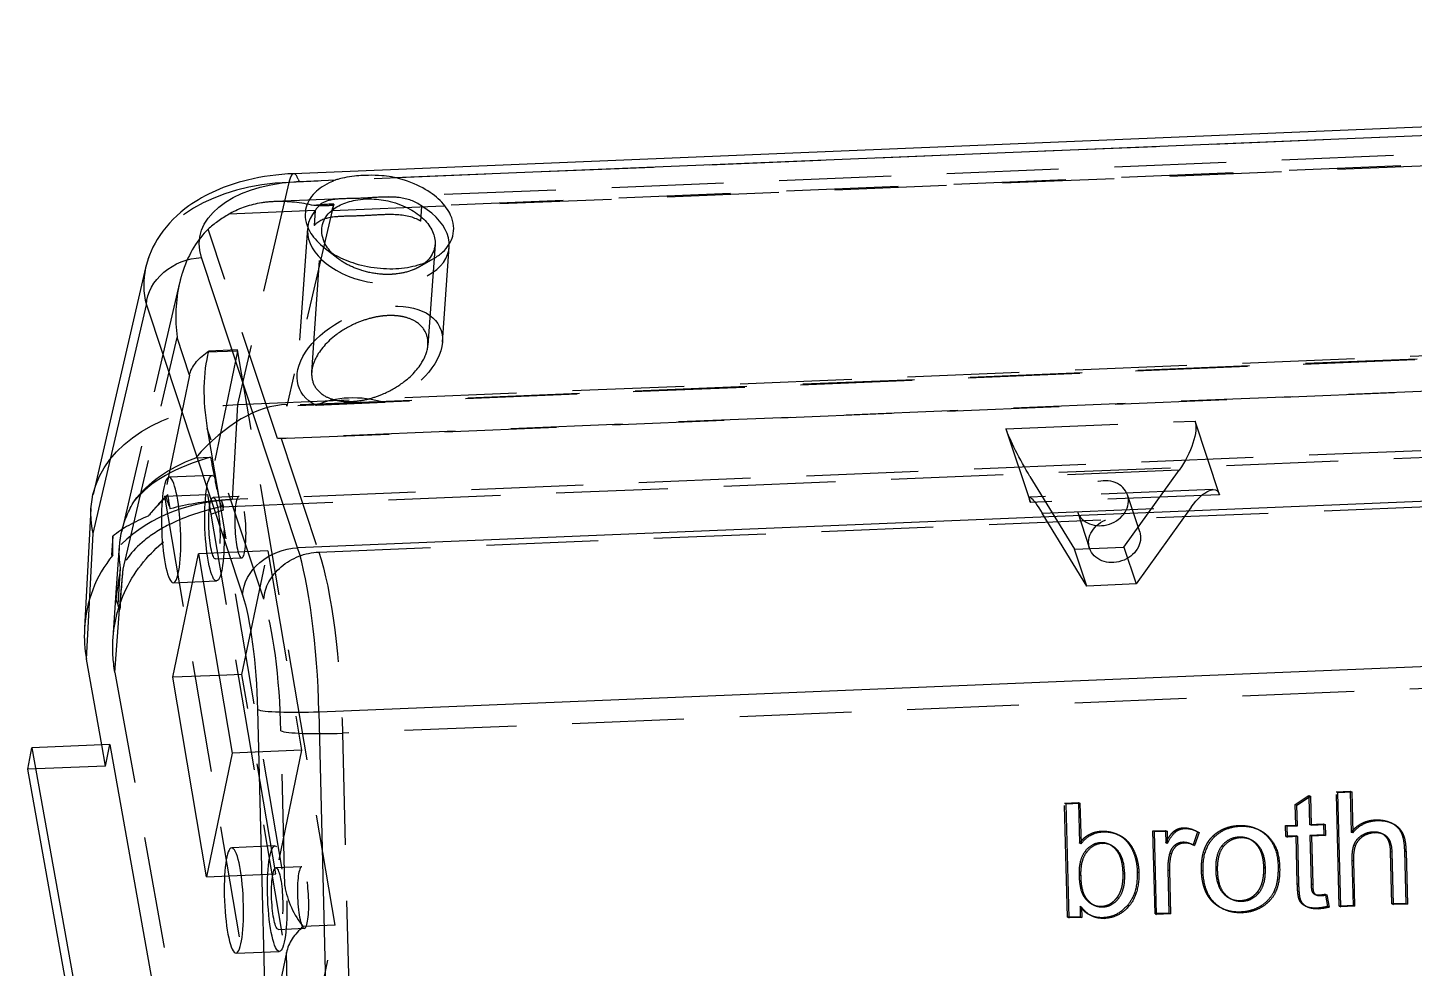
# Model space of a CAD drawing. Header units: millimetres. Extents: x -380 to 80, y -30 to 64.
# Drawn here: x -379.8 to -301.1, y 1.9 to 55.3 of the extents above; entities that cross this region are included whole.
import ezdxf

# ---------------------------------------------------------------- set-up
doc = ezdxf.new("R2010")
doc.units = ezdxf.units.MM
doc.linetypes.add('HIDDEN', pattern=[9.525, 6.35, -3.175])
doc.layers.get('0').update_dxf_attribs({"color": 253, "lineweight": 70, "true_color": 0x8faf8f})
doc.layers.add('Hidden', color=98, linetype='Continuous', lineweight=70, true_color=0x054805)

msp = doc.modelspace()

# ---------------------------------------------------------------- linework, layer by layer
at = {"color": 98, "lineweight": -3, "true_color": 0x054805}
for p, q in [((-163.216, 55.338), (-364.742, 47.041)), ((-359.017, 46.82), (-162.913, 54.894)), ((-364.439, 46.597), (-362.342, 46.683)), ((-364.522, 25.774), (-369.982, 42.269)), ((-373.153, 41.69), (-376.14, 28.812)), ((-376.125, 26.597), (-373.11, 39.595)), ((-373.11, 39.595), (-367.65, 23.1)), ((-156.114, 34.354), (-364.522, 25.774)), ((-376.255, 28.003), (-376.624, 21.199)), ((-376.513, 19.442), (-376.125, 26.597)), ((-371.611, 18.416), (-370.151, 25.44)), ((-370.151, 25.44), (-368.231, 14.103)), ((-363.304, 16.46), (-154.897, 25.04)), ((-375.641, 14.574), (-376.513, 19.442)), ((-368.98, 18.524), (-371.611, 18.416)), ((-369.691, 7.079), (-371.611, 18.416)), ((-366.798, 16.579), (-366.235, -5.598)), ((-362.761, -4.928), (-363.304, 16.46)), ((-379.849, 13.184), (-379.615, 14.411)), ((-375.191, 14.593), (-379.615, 14.411)), ((-379.615, 14.411), (-373.965, -17.147)), ((-375.191, 14.593), (-369.541, -16.964)), ((-368.231, 14.103), (-369.691, 7.079)), ((-374.199, -18.373), (-379.849, 13.184)), ((-305.43, 11.863), (-304.643, 11.895)), ((-305.265, 5.368), (-305.43, 11.863)), ((-304.733, 11.892), (-304.675, 9.605)), ((-304.643, 11.895), (-304.584, 9.565)), ((-320.866, 11.227), (-320.079, 11.26)), ((-320.701, 4.733), (-320.866, 11.227)), ((-320.169, 11.256), (-320.111, 8.983)), ((-320.079, 11.26), (-320.02, 8.943)), ((-307.758, 11.142), (-306.988, 11.652)), ((-307.729, 9.977), (-307.758, 11.142)), ((-307.076, 11.594), (-307.037, 10.049)), ((-306.988, 11.652), (-306.946, 10.009)), ((-315.844, 9.643), (-315.136, 9.672)), ((-315.725, 4.938), (-315.844, 9.643)), ((-315.226, 9.668), (-315.209, 8.999)), ((-315.136, 9.672), (-315.118, 8.958)), ((-313.408, 9.636), (-313.659, 8.889)), ((-313.318, 9.596), (-313.57, 8.845)), ((-313.408, 9.636), (-313.318, 9.596)), ((-308.306, 9.953), (-307.729, 9.977)), ((-308.29, 9.333), (-308.306, 9.953)), ((-306.946, 10.009), (-307.037, 10.049)), ((-306.23, 9.461), (-307.021, 9.429)), ((-306.946, 10.009), (-306.155, 10.041)), ((-306.244, 10.038), (-306.23, 9.461)), ((-306.23, 9.461), (-306.139, 9.421)), ((-306.155, 10.041), (-306.139, 9.421)), ((-304.584, 9.565), (-304.675, 9.605)), ((-303.445, 9.616), (-303.354, 9.576)), ((-302.952, 9.535), (-302.861, 9.495)), ((-302.375, 10.129), (-302.308, 10.1)), ((-301.84, 9.593), (-301.75, 9.553)), ((-320.02, 8.943), (-320.111, 8.983)), ((-318.908, 9.01), (-318.817, 8.97)), ((-318.441, 8.925), (-318.35, 8.885)), ((-317.397, 9.062), (-317.306, 9.021)), ((-315.118, 8.958), (-315.209, 8.999)), ((-314.702, 8.858), (-314.611, 8.817)), ((-314.242, 9.034), (-314.152, 8.994)), ((-313.768, 8.938), (-313.677, 8.898)), ((-312.014, 8.842), (-311.923, 8.802)), ((-311.046, 9.33), (-310.955, 9.289)), ((-310.485, 9.229), (-310.394, 9.189)), ((-309.481, 9.418), (-309.39, 9.378)), ((-307.804, 9.397), (-308.291, 9.377)), ((-307.713, 9.356), (-308.29, 9.333)), ((-307.713, 9.356), (-307.804, 9.397)), ((-307.644, 6.65), (-307.713, 9.356)), ((-307.021, 9.429), (-306.951, 6.678)), ((-306.93, 9.389), (-307.021, 9.429)), ((-306.139, 9.421), (-306.93, 9.389)), ((-306.93, 9.389), (-306.86, 6.638)), ((-304.525, 8.889), (-304.435, 8.848)), ((-304.099, 9.405), (-304.008, 9.365)), ((-319.788, 8.52), (-319.698, 8.479)), ((-316.99, 8.313), (-316.9, 8.273)), ((-314.893, 8.369), (-314.984, 8.409)), ((-304.635, 8.015), (-304.569, 5.441)), ((-304.635, 8.015), (-304.544, 7.975)), ((-304.544, 7.975), (-304.478, 5.401)), ((-302.27, 5.492), (-302.346, 8.473)), ((-301.65, 8.546), (-301.574, 5.564)), ((-301.65, 8.546), (-301.559, 8.506)), ((-301.559, 8.506), (-301.483, 5.524)), ((-320.131, 7.191), (-320.04, 7.15)), ((-316.826, 7.362), (-316.735, 7.322)), ((-315.091, 7.474), (-315.029, 5.01)), ((-315.091, 7.474), (-315, 7.433)), ((-315, 7.433), (-314.938, 4.97)), ((-312.369, 7.475), (-312.278, 7.435)), ((-308.828, 7.687), (-308.738, 7.647)), ((-306.951, 6.678), (-306.86, 6.638)), ((-319.873, 5.977), (-319.782, 5.937)), ((-311.945, 6.137), (-311.854, 6.097)), ((-311.433, 5.789), (-311.524, 5.83)), ((-309.061, 6.247), (-308.97, 6.207)), ((-306.899, 6.241), (-306.808, 6.201)), ((-306.759, 6.091), (-306.668, 6.051)), ((-306.644, 6.039), (-306.735, 6.08)), ((-306.134, 6.036), (-306.012, 5.39)), ((-306.053, 6.05), (-305.922, 5.35)), ((-301.574, 5.564), (-302.271, 5.536)), ((-301.483, 5.524), (-302.27, 5.492)), ((-301.574, 5.564), (-301.483, 5.524)), ((-320.062, 4.803), (-320.702, 4.777)), ((-319.971, 4.763), (-320.701, 4.733)), ((-320.077, 5.392), (-320.062, 4.803)), ((-319.986, 5.352), (-320.077, 5.392)), ((-320.062, 4.803), (-319.971, 4.763)), ((-319.986, 5.352), (-319.971, 4.763)), ((-319.246, 5.45), (-319.337, 5.49)), ((-318.769, 4.75), (-318.678, 4.71)), ((-317.369, 5.468), (-317.278, 5.428)), ((-315.029, 5.01), (-315.726, 4.982)), ((-314.938, 4.97), (-315.725, 4.938)), ((-315.029, 5.01), (-314.938, 4.97)), ((-310.938, 5.072), (-310.847, 5.032)), ((-309.823, 5.407), (-309.732, 5.366)), ((-306.605, 5.295), (-306.515, 5.255)), ((-306.012, 5.39), (-305.922, 5.35)), ((-304.569, 5.441), (-305.267, 5.412)), ((-304.478, 5.401), (-305.265, 5.368)), ((-304.569, 5.441), (-304.478, 5.401))]:
    msp.add_line(p, q, dxfattribs=at)
at = {"color": 98, "lineweight": -3, "true_color": 0x054805, "extrusion": (1.1664e-15, -3.20997e-16, -1)}
msp.add_ellipse((-363.1, 42.553), major_axis=(-6.998, 0.733), ratio=0.56975, start_param=6.031455, end_param=7.558812, dxfattribs=at)
at = {"color": 98, "lineweight": -3, "true_color": 0x054805, "extrusion": (6.35905e-18, -1.07533e-16, -1)}
for centre in [(-370.161, 39.716), (-364.701, 23.221)]:
    msp.add_ellipse(centre, major_axis=(-2.848, -0.943), ratio=0.834236, start_param=0.330224, end_param=1.901021, dxfattribs=at)
at = {"color": 98, "lineweight": -3, "true_color": 0x054805}
for centre, major_axis, ratio, start_param, end_param in [((-363.28, 40), (-9.948, 1.274), 0.64681, 6.218107, 6.540405), ((-365.12, 17.263), (0.411, -9.992), 0.178797, 1.482903, 2.582805), ((-366.682, 19.847), (-9.55, 3.339), 0.838496, 0.241679, 0.441753), ((-363.849, 16.701), (-2.999, -0.076), 0.086366, 0.180445, 1.751241)]:
    msp.add_ellipse(centre, major_axis=major_axis, ratio=ratio, start_param=start_param, end_param=end_param, dxfattribs=at)
at = {"color": 98, "lineweight": -3, "true_color": 0x054805, "extrusion": (-2.31651e-17, -1.1207e-16, -1)}
for centre in [(-371.703, 26.787), (-368.139, 5.732)]:
    msp.add_ellipse(centre, major_axis=(-0.123, 2.997), ratio=0.178797, dxfattribs=at)
at = {"color": 98, "lineweight": -3, "true_color": 0x054805, "extrusion": (-5.98536e-16, -6.9225e-17, -1)}
msp.add_ellipse((-366.295, 27.002), major_axis=(9.921, -1.408), ratio=0.684722, start_param=2.878807, end_param=3.199093, dxfattribs=at)
at = {"color": 98, "lineweight": -3, "true_color": 0x054805, "extrusion": (-2.31651e-17, -1.1207e-16, -1)}
msp.add_ellipse((-368.069, 17.142), major_axis=(-0.288, 6.994), ratio=0.178797, start_param=0.558787, end_param=1.65869, dxfattribs=at)
at = {"color": 98, "lineweight": -3, "true_color": 0x054805}
for points, knots in [([(-364.742, 47.041), (-365.648, 47.004), (-366.526, 46.884), (-368.654, 46.364), (-369.781, 45.861), (-371.323, 44.756), (-371.898, 44.197), (-372.736, 42.949), (-373.005, 42.33), (-373.153, 41.69)], [0.01796449, 0.01796449, 0.01796449, 0.01796449, 0.02059764, 0.02059764, 0.02468176, 0.02468176, 0.02750935, 0.02750935, 0.0299375, 0.0299375, 0.0299375, 0.0299375]), ([(-364.484, 46.721), (-364.495, 46.749), (-364.506, 46.775), (-364.529, 46.825), (-364.541, 46.849), (-364.565, 46.892), (-364.577, 46.912), (-364.601, 46.948), (-364.613, 46.963), (-364.637, 46.99), (-364.649, 47.002), (-364.673, 47.02), (-364.685, 47.027), (-364.709, 47.037), (-364.721, 47.04), (-364.734, 47.041), (-364.735, 47.041), (-364.736, 47.041)], [-0.003146721, -0.003146721, -0.003146721, -0.003146721, -0.002962207, -0.002962207, -0.002764726, -0.002764726, -0.002567246, -0.002567246, -0.002369765, -0.002369765, -0.002172285, -0.002172285, -0.001974804, -0.001974804, -0.001777324, -0.001777324, -0.001756995, -0.001756995, -0.001756995, -0.001756995]), ([(-364.484, 46.721), (-364.474, 46.696), (-364.464, 46.669), (-364.449, 46.626), (-364.444, 46.612), (-364.439, 46.597)], [0.0031467584, 0.0031467584, 0.0031467584, 0.0031467584, 0.0033173883, 0.0033173883, 0.0034024397, 0.0034024397, 0.0034024397, 0.0034024397]), ([(-362.342, 46.683), (-362.479, 46.634), (-362.609, 46.579), (-362.73, 46.521), (-363.108, 46.338), (-363.412, 46.109), (-363.63, 45.862), (-363.897, 45.559), (-364.045, 45.217), (-364.08, 44.873), (-364.122, 44.469), (-364.01, 44.046), (-363.76, 43.649), (-363.579, 43.361), (-363.319, 43.078), (-362.99, 42.82)], [0.005386378, 0.005386378, 0.005386378, 0.005386378, 0.005906729, 0.005906729, 0.005906729, 0.007528539, 0.007528539, 0.007528539, 0.009517908, 0.009517908, 0.009517908, 0.011850727, 0.011850727, 0.011850727, 0.013540369, 0.013540369, 0.013540369, 0.013540369]), ([(-359.017, 46.82), (-359.073, 46.832), (-359.13, 46.844), (-359.368, 46.886), (-359.554, 46.909), (-359.981, 46.942), (-360.234, 46.95), (-360.568, 46.945), (-360.644, 46.943), (-360.75, 46.939), (-360.782, 46.938), (-360.972, 46.929), (-361.128, 46.917), (-361.482, 46.88), (-361.678, 46.852), (-361.995, 46.787), (-362.12, 46.755), (-362.274, 46.707), (-362.308, 46.695), (-362.341, 46.683), (-362.341, 46.683), (-362.342, 46.683)], [0.003086723, 0.003086723, 0.003086723, 0.003086723, 0.003254888, 0.003254888, 0.003786115, 0.003786115, 0.004470089, 0.004470089, 0.004669541, 0.004669541, 0.004754095, 0.004754095, 0.005177879, 0.005177879, 0.005734533, 0.005734533, 0.006122109, 0.006122109, 0.006233393, 0.006233393, 0.006233943, 0.006233943, 0.006233943, 0.006233943]), ([(-357.41, 46.23), (-357.823, 46.454), (-358.316, 46.648), (-358.847, 46.78), (-358.903, 46.794), (-358.96, 46.807), (-359.017, 46.82)], [0.029089229, 0.029089229, 0.029089229, 0.029089229, 0.030793649, 0.030793649, 0.030793649, 0.030973835, 0.030973835, 0.030973835, 0.030973835]), ([(-356.786, 42.22), (-356.598, 42.329), (-356.432, 42.449), (-356.293, 42.576), (-355.991, 42.851), (-355.797, 43.167), (-355.71, 43.489), (-355.606, 43.876), (-355.649, 44.287), (-355.826, 44.681), (-355.955, 44.968), (-356.157, 45.252), (-356.428, 45.517), (-356.689, 45.774), (-357.021, 46.018), (-357.41, 46.23)], [0.020783492, 0.020783492, 0.020783492, 0.020783492, 0.021661313, 0.021661313, 0.021661313, 0.023557103, 0.023557103, 0.023557103, 0.025829477, 0.025829477, 0.025829477, 0.02748511, 0.02748511, 0.02748511, 0.029089229, 0.029089229, 0.029089229, 0.029089229]), ([(-363.147, 43.9), (-363.146, 43.914), (-363.145, 43.928), (-363.114, 44.229), (-362.99, 44.511), (-362.602, 44.952), (-362.363, 45.13), (-361.831, 45.387), (-361.542, 45.479), (-361.046, 45.571), (-360.845, 45.593), (-360.64, 45.602)], [-0.009617724, -0.009617724, -0.009617724, -0.009617724, -0.009517908, -0.009517908, -0.007528539, -0.007528539, -0.005906729, -0.005906729, -0.004506016, -0.004506016, -0.003635505, -0.003635505, -0.003635505, -0.003635505]), ([(-360.64, 45.602), (-360.526, 45.607), (-360.41, 45.607), (-359.951, 45.592), (-359.595, 45.542), (-358.864, 45.36), (-358.481, 45.211), (-358.153, 45.033)], [-0.003635505, -0.003635505, -0.003635505, -0.003635505, -0.003149099, -0.003149099, -0.001704419, -0.001704419, 0, 0, 0, 0]), ([(-358.153, 45.033), (-357.844, 44.865), (-357.573, 44.667), (-357.134, 44.236), (-356.964, 43.998), (-356.747, 43.514), (-356.699, 43.263), (-356.715, 43.019)], [-0.029089229, -0.029089229, -0.029089229, -0.029089229, -0.02748511, -0.02748511, -0.025829477, -0.025829477, -0.024158078, -0.024158078, -0.024158078, -0.024158078]), ([(-362.608, 42.571), (-362.711, 42.684), (-362.801, 42.8), (-363.075, 43.236), (-363.169, 43.576), (-363.147, 43.9)], [-0.012676385, -0.012676385, -0.012676385, -0.012676385, -0.011850727, -0.011850727, -0.009617724, -0.009617724, -0.009617724, -0.009617724]), ([(-362.99, 42.82), (-362.886, 42.738), (-362.775, 42.659), (-362.657, 42.583), (-362.554, 42.517), (-362.444, 42.452), (-362.33, 42.39)], [0.013540369, 0.013540369, 0.013540369, 0.013540369, 0.014075398, 0.014075398, 0.014075398, 0.014544615, 0.014544615, 0.014544615, 0.014544615]), ([(-356.715, 43.019), (-356.721, 42.932), (-356.736, 42.845), (-356.831, 42.494), (-356.991, 42.237), (-357.235, 42.015), (-357.24, 42.01), (-357.246, 42.005)], [-0.024158078, -0.024158078, -0.024158078, -0.024158078, -0.023557103, -0.023557103, -0.021661313, -0.021661313, -0.02161669, -0.02161669, -0.02161669, -0.02161669]), ([(-362.33, 42.39), (-362.005, 42.214), (-361.637, 42.059), (-361.241, 41.937), (-360.796, 41.8), (-360.3, 41.703), (-359.806, 41.662), (-359.35, 41.624), (-358.879, 41.634), (-358.447, 41.691), (-358.016, 41.748), (-357.608, 41.853), (-357.261, 41.991), (-357.09, 42.059), (-356.932, 42.136), (-356.786, 42.22)], [0.014544615, 0.014544615, 0.014544615, 0.014544615, 0.015869748, 0.015869748, 0.015869748, 0.017358297, 0.017358297, 0.017358297, 0.018732068, 0.018732068, 0.018732068, 0.020106379, 0.020106379, 0.020106379, 0.020783492, 0.020783492, 0.020783492, 0.020783492])]:
    msp.add_open_spline(points, degree=3, knots=knots, dxfattribs=at)
for points, degree in [([(-364.736, 47.041), (-364.738, 47.041), (-364.74, 47.041), (-364.742, 47.041)], 3), ([(-364.737, 46.581), (-364.638, 46.587), (-364.539, 46.593), (-364.439, 46.597)], 3), ([(-304.584, 9.565), (-304.05, 10.235), (-303.21, 10.269)], 2), ([(-303.21, 10.269), (-302.732, 10.289), (-302.365, 10.127)], 2), ([(-320.02, 8.943), (-319.538, 9.597), (-318.764, 9.629)], 2), ([(-318.764, 9.629), (-318.335, 9.646), (-317.948, 9.487)], 2), ([(-317.948, 9.487), (-317.621, 9.332), (-317.397, 9.062)], 2), ([(-317.948, 9.487), (-317.925, 9.478), (-317.903, 9.468)], 2), ([(-317.903, 9.468), (-317.546, 9.31), (-317.306, 9.021)], 2), ([(-315.118, 8.958), (-314.86, 9.47), (-314.634, 9.639)], 2), ([(-314.634, 9.639), (-314.409, 9.808), (-314.133, 9.819)], 2), ([(-314.133, 9.819), (-313.824, 9.832), (-313.503, 9.69)], 2), ([(-313.536, 9.703), (-313.472, 9.673), (-313.408, 9.636)], 2), ([(-313.503, 9.69), (-313.411, 9.649), (-313.318, 9.596)], 2), ([(-312.419, 9.367), (-311.833, 9.914), (-310.972, 9.95)], 2), ([(-310.972, 9.95), (-310.416, 9.972), (-309.972, 9.776)], 2), ([(-310.011, 9.792), (-309.721, 9.654), (-309.481, 9.418)], 2), ([(-309.972, 9.776), (-309.652, 9.634), (-309.39, 9.378)], 2), ([(-303.445, 9.616), (-303.795, 9.602), (-304.099, 9.405)], 2), ([(-303.354, 9.576), (-303.704, 9.561), (-304.008, 9.365)], 2), ([(-302.952, 9.535), (-303.161, 9.628), (-303.445, 9.616)], 2), ([(-302.861, 9.495), (-303.07, 9.588), (-303.354, 9.576)], 2), ([(-302.624, 9.333), (-302.727, 9.436), (-302.861, 9.495)], 2), ([(-302.399, 10.14), (-302.014, 9.95), (-301.84, 9.593)], 2), ([(-302.365, 10.127), (-302.337, 10.114), (-302.308, 10.1)], 2), ([(-302.308, 10.1), (-301.923, 9.91), (-301.75, 9.553)], 2), ([(-301.84, 9.593), (-301.667, 9.237), (-301.65, 8.546)], 2), ([(-301.75, 9.553), (-301.576, 9.197), (-301.559, 8.506)], 2), ([(-318.908, 9.01), (-319.424, 8.989), (-319.788, 8.52)], 2), ([(-318.817, 8.97), (-319.333, 8.949), (-319.698, 8.479)], 2), ([(-318.441, 8.925), (-318.658, 9.021), (-318.908, 9.01)], 2), ([(-318.35, 8.885), (-318.567, 8.981), (-318.817, 8.97)], 2), ([(-317.934, 8.568), (-318.124, 8.784), (-318.35, 8.885)], 2), ([(-317.397, 9.062), (-317.142, 8.755), (-316.99, 8.313)], 2), ([(-317.306, 9.021), (-317.051, 8.715), (-316.9, 8.273)], 2), ([(-314.702, 8.858), (-314.903, 8.692), (-314.984, 8.409)], 2), ([(-314.611, 8.817), (-314.813, 8.652), (-314.893, 8.369)], 2), ([(-314.242, 9.034), (-314.5, 9.023), (-314.702, 8.858)], 2), ([(-314.152, 8.994), (-314.409, 8.983), (-314.611, 8.817)], 2), ([(-313.767, 8.938), (-314.006, 9.044), (-314.242, 9.034)], 2), ([(-313.676, 8.898), (-313.915, 9.004), (-314.152, 8.994)], 2), ([(-313.57, 8.845), (-313.623, 8.874), (-313.676, 8.898)], 2), ([(-313.087, 7.401), (-313.12, 8.708), (-312.419, 9.367)], 2), ([(-312.014, 8.842), (-312.392, 8.378), (-312.369, 7.475)], 2), ([(-311.923, 8.802), (-312.301, 8.338), (-312.278, 7.435)], 2), ([(-311.046, 9.33), (-311.636, 9.305), (-312.014, 8.842)], 2), ([(-310.955, 9.289), (-311.545, 9.265), (-311.923, 8.802)], 2), ([(-310.485, 9.229), (-310.741, 9.342), (-311.046, 9.33)], 2), ([(-310.394, 9.189), (-310.65, 9.302), (-310.955, 9.289)], 2), ([(-309.971, 8.88), (-310.162, 9.086), (-310.394, 9.189)], 2), ([(-309.546, 7.574), (-309.568, 8.446), (-309.971, 8.88)], 2), ([(-309.481, 9.418), (-308.857, 8.808), (-308.828, 7.687)], 2), ([(-309.39, 9.378), (-308.766, 8.768), (-308.738, 7.647)], 2), ([(-304.525, 8.889), (-304.649, 8.569), (-304.635, 8.015)], 2), ([(-304.435, 8.848), (-304.558, 8.528), (-304.544, 7.975)], 2), ([(-304.099, 9.405), (-304.402, 9.208), (-304.525, 8.889)], 2), ([(-304.008, 9.365), (-304.311, 9.168), (-304.435, 8.848)], 2), ([(-302.346, 8.473), (-302.361, 9.071), (-302.624, 9.333)], 2), ([(-319.788, 8.52), (-320.153, 8.05), (-320.131, 7.191)], 2), ([(-319.698, 8.479), (-320.062, 8.01), (-320.04, 7.15)], 2), ([(-317.538, 7.222), (-317.562, 8.144), (-317.934, 8.568)], 2), ([(-316.99, 8.313), (-316.839, 7.872), (-316.826, 7.362)], 2), ([(-316.9, 8.273), (-316.748, 7.831), (-316.735, 7.322)], 2), ([(-314.984, 8.409), (-315.104, 7.979), (-315.091, 7.474)], 2), ([(-314.893, 8.369), (-315.013, 7.938), (-315, 7.433)], 2), ([(-320.131, 7.191), (-320.11, 6.344), (-319.873, 5.977)], 2), ([(-320.04, 7.15), (-320.019, 6.304), (-319.782, 5.937)], 2), ([(-317.88, 5.854), (-317.515, 6.323), (-317.538, 7.222)], 2), ([(-316.826, 7.362), (-316.795, 6.153), (-317.369, 5.468)], 2), ([(-316.735, 7.322), (-316.705, 6.113), (-317.278, 5.428)], 2), ([(-312.439, 5.601), (-313.057, 6.21), (-313.087, 7.401)], 2), ([(-312.369, 7.475), (-312.346, 6.571), (-311.945, 6.137)], 2), ([(-312.278, 7.435), (-312.255, 6.531), (-311.854, 6.097)], 2), ([(-309.9, 6.18), (-309.522, 6.648), (-309.546, 7.574)], 2), ([(-308.828, 7.687), (-308.805, 6.779), (-309.061, 6.247)], 2), ([(-308.738, 7.647), (-308.715, 6.739), (-308.97, 6.207)], 2), ([(-307.524, 5.712), (-307.626, 5.932), (-307.644, 6.65)], 2), ([(-306.951, 6.678), (-306.943, 6.337), (-306.899, 6.241)], 2), ([(-306.86, 6.638), (-306.852, 6.296), (-306.808, 6.201)], 2), ([(-319.873, 5.977), (-319.647, 5.627), (-319.337, 5.49)], 2), ([(-319.782, 5.937), (-319.556, 5.587), (-319.246, 5.45)], 2), ([(-318.76, 5.363), (-318.244, 5.384), (-317.88, 5.854)], 2), ([(-311.864, 5.207), (-312.183, 5.348), (-312.439, 5.601)], 2), ([(-311.945, 6.137), (-311.756, 5.932), (-311.524, 5.83)], 2), ([(-311.854, 6.097), (-311.665, 5.892), (-311.433, 5.789)], 2), ([(-311.433, 5.789), (-311.175, 5.675), (-310.863, 5.688)], 2), ([(-310.863, 5.688), (-310.277, 5.712), (-309.9, 6.18)], 2), ([(-309.061, 6.247), (-309.317, 5.716), (-309.823, 5.407)], 2), ([(-308.97, 6.207), (-309.226, 5.675), (-309.732, 5.366)], 2), ([(-307.183, 5.365), (-307.422, 5.493), (-307.524, 5.712)], 2), ([(-306.899, 6.241), (-306.855, 6.145), (-306.759, 6.091)], 2), ([(-306.808, 6.201), (-306.764, 6.105), (-306.668, 6.051)], 2), ([(-306.759, 6.091), (-306.748, 6.085), (-306.735, 6.08)], 2), ([(-306.668, 6.051), (-306.657, 6.045), (-306.644, 6.039)], 2), ([(-306.644, 6.039), (-306.552, 5.998), (-306.398, 6.005)], 2), ([(-306.398, 6.005), (-306.267, 6.01), (-306.053, 6.05)], 2), ([(-319.367, 4.831), (-319.725, 4.989), (-319.986, 5.352)], 2), ([(-318.769, 4.75), (-319.128, 4.735), (-319.423, 4.856)], 2), ([(-318.678, 4.71), (-319.059, 4.694), (-319.367, 4.831)], 2), ([(-319.246, 5.45), (-319.025, 5.352), (-318.76, 5.363)], 2), ([(-317.369, 5.468), (-317.943, 4.784), (-318.769, 4.75)], 2), ([(-317.278, 5.428), (-317.852, 4.744), (-318.678, 4.71)], 2), ([(-310.938, 5.072), (-311.483, 5.05), (-311.917, 5.231)], 2), ([(-310.847, 5.032), (-311.417, 5.009), (-311.864, 5.207)], 2), ([(-309.823, 5.407), (-310.33, 5.097), (-310.938, 5.072)], 2), ([(-309.732, 5.366), (-310.239, 5.057), (-310.847, 5.032)], 2), ([(-307.136, 5.342), (-307.16, 5.353), (-307.183, 5.365)], 2), ([(-306.605, 5.295), (-306.958, 5.281), (-307.183, 5.364)], 2), ([(-306.515, 5.255), (-306.902, 5.239), (-307.136, 5.342)], 2), ([(-306.012, 5.39), (-306.343, 5.306), (-306.605, 5.295)], 2), ([(-305.922, 5.35), (-306.252, 5.266), (-306.515, 5.255)], 2)]:
    msp.add_open_spline(points, degree=degree, dxfattribs=at)
at = {"layer": 'Hidden', "linetype": 'HIDDEN', "lineweight": -3}
for p, q in [((-163.488, 54.843), (-365.014, 46.547)), ((-169.025, 53.557), (-359.742, 45.705)), ((-362.556, 44.947), (-169.386, 52.9)), ((-168.621, 52.965), (-357.461, 45.19)), ((-365.014, 46.547), (-367.941, 33.927)), ((-363.516, 44.941), (-368.413, 44.739)), ((-362.04, 45.611), (-365.833, 45.454)), ((-362.556, 44.947), (-365.12, 33.924)), ((-363.516, 44.941), (-363.576, 44.09)), ((-362.471, 45.316), (-362.556, 44.947)), ((-362.477, 45.231), (-362.471, 45.316)), ((-357.521, 44.339), (-357.461, 45.19)), ((-365.666, 31.982), (-369.604, 43.88)), ((-363.958, 43.916), (-364.542, 35.607)), ((-363.719, 35.766), (-363.147, 43.9)), ((-362.99, 42.82), (-362.238, 42.232)), ((-356.715, 43.019), (-357.117, 37.302)), ((-356.294, 37.461), (-355.913, 42.874)), ((-367.941, 33.927), (-166.415, 42.224)), ((-357.613, 41.742), (-356.786, 42.22)), ((-371.223, 40.832), (-374.505, 26.724)), ((-374.426, 24.556), (-371.362, 37.727)), ((-370.656, 35.593), (-371.362, 37.727)), ((-367.931, 37.022), (-369.575, 36.955)), ((-367.936, 36.957), (-367.931, 37.022)), ((-362.395, 4.323), (-367.931, 37.022)), ((-365.666, 31.982), (-231.856, 37.491)), ((-231.855, 37.498), (-365.452, 31.997)), ((-367.936, 36.957), (-369.649, 36.886)), ((-367.936, 36.957), (-369.631, 28.804)), ((-291.413, 36.896), (-365.135, 33.861)), ((-291.539, 36.855), (-365.13, 33.825)), ((-370.656, 35.593), (-372.088, 28.703)), ((-367.941, 33.927), (-368.234, 28.513)), ((-365.135, 33.861), (-365.12, 33.924)), ((-365.12, 33.924), (-365.13, 33.825)), ((-359.563, 34.025), (-363.461, 33.865)), ((-365.13, 33.825), (-365.135, 33.861)), ((-366.44, 22.857), (-369.649, 32.551)), ((-369.649, 32.551), (-365.248, 6.556)), ((-324.282, 32.538), (-313.539, 32.98)), ((-324.282, 32.538), (-322.896, 28.35)), ((-312.153, 28.792), (-313.539, 32.98)), ((-291.203, 31.685), (-368.234, 28.513)), ((-365.452, 31.997), (-363.311, 25.531)), ((-370.31, 30.893), (-369.462, 30.928)), ((-368.864, 28.108), (-292.062, 31.27)), ((-363.311, 25.531), (-229.715, 31.031)), ((-314.448, 30.184), (-322.92, 29.835)), ((-317.585, 25.812), (-314.448, 30.184)), ((-369.369, 29.885), (-371.827, 29.784)), ((-322.92, 29.835), (-320.382, 25.697)), ((-372.088, 28.703), (-369.631, 28.804)), ((-372.088, 28.703), (-366.556, -3.973)), ((-369.631, 28.804), (-364.099, -3.872)), ((-367.843, 28.697), (-369.318, 28.636)), ((-368.843, 28.472), (-368.842, 28.478)), ((-368.843, 28.472), (-368.745, 27.923)), ((-368.73, 28.137), (-368.842, 28.478)), ((-312.528, 29.081), (-322.925, 28.653)), ((-312.153, 28.792), (-322.896, 28.35)), ((-316.687, 26.685), (-317.38, 28.779)), ((-368.745, 27.923), (-368.73, 28.137)), ((-322.227, 27.741), (-313.754, 28.09)), ((-319.689, 23.603), (-322.227, 27.741)), ((-320.228, 27.836), (-319.535, 25.742)), ((-313.754, 28.09), (-316.891, 23.718)), ((-375.019, 26.433), (-375.095, 25.351)), ((-375.095, 25.351), (-375.019, 25.354)), ((-374.8, 23.502), (-374.633, 25.877)), ((-366.218, 25.602), (-370.151, 25.44)), ((-367.679, 18.578), (-366.218, 25.602)), ((-366.218, 25.602), (-364.299, 14.265)), ((-320.382, 25.697), (-317.585, 25.812)), ((-319.689, 23.603), (-320.382, 25.697)), ((-317.585, 25.812), (-316.891, 23.718)), ((-374.716, 22.545), (-374.573, 24.59)), ((-374.639, 22.277), (-374.426, 24.556)), ((-369.174, 25.139), (-367.699, 25.2)), ((-371.58, 23.789), (-369.122, 23.89)), ((-316.891, 23.718), (-319.689, 23.603)), ((-375, 20.651), (-374.8, 23.502)), ((-374.892, 18.685), (-374.639, 22.277)), ((-374.639, 22.277), (-374.597, 22.279)), ((-228.375, 20.739), (-361.971, 15.239)), ((-374.892, 18.685), (-366.814, -26.434)), ((-367.679, 18.578), (-368.98, 18.524)), ((-365.759, 7.241), (-367.679, 18.578)), ((-365.248, 6.556), (-365.465, 15.372)), ((-361.971, 15.239), (-361.418, -7.211)), ((-375.425, 13.366), (-375.641, 14.574)), ((-375.425, 13.366), (-375.191, 14.593)), ((-364.299, 14.265), (-368.231, 14.103)), ((-364.299, 14.265), (-365.759, 7.241)), ((-375.425, 13.366), (-379.849, 13.184)), ((-305.521, 11.903), (-304.734, 11.935)), ((-305.356, 5.409), (-305.521, 11.903)), ((-305.521, 11.903), (-305.43, 11.863)), ((-304.734, 11.935), (-304.733, 11.892)), ((-304.734, 11.935), (-304.643, 11.895)), ((-320.957, 11.268), (-320.17, 11.3)), ((-320.792, 4.773), (-320.957, 11.268)), ((-320.957, 11.268), (-320.866, 11.227)), ((-320.17, 11.3), (-320.169, 11.256)), ((-320.17, 11.3), (-320.079, 11.26)), ((-307.849, 11.182), (-307.079, 11.693)), ((-307.82, 10.017), (-307.849, 11.182)), ((-307.849, 11.182), (-307.758, 11.142)), ((-307.079, 11.693), (-307.076, 11.594)), ((-307.079, 11.693), (-306.988, 11.652)), ((-303.301, 10.309), (-303.21, 10.269)), ((-318.855, 9.669), (-318.764, 9.629)), ((-318.039, 9.527), (-317.948, 9.487)), ((-317.994, 9.508), (-317.903, 9.468)), ((-315.935, 9.683), (-315.227, 9.712)), ((-315.816, 4.978), (-315.935, 9.683)), ((-315.935, 9.683), (-315.844, 9.643)), ((-315.227, 9.712), (-315.226, 9.668)), ((-315.227, 9.712), (-315.136, 9.672)), ((-314.725, 9.679), (-314.634, 9.639)), ((-314.224, 9.86), (-314.133, 9.819)), ((-313.593, 9.73), (-313.503, 9.69)), ((-311.062, 9.99), (-310.972, 9.95)), ((-310.063, 9.816), (-309.972, 9.776)), ((-308.397, 9.993), (-307.82, 10.017)), ((-308.381, 9.373), (-308.397, 9.993)), ((-308.397, 9.993), (-308.306, 9.953)), ((-307.729, 9.977), (-307.82, 10.017)), ((-307.037, 10.049), (-306.245, 10.082)), ((-306.245, 10.082), (-306.244, 10.038)), ((-306.245, 10.082), (-306.155, 10.041)), ((-302.456, 10.167), (-302.365, 10.127)), ((-302.399, 10.14), (-302.375, 10.129)), ((-365.804, 8.831), (-368.262, 8.73)), ((-313.659, 8.889), (-313.661, 8.885)), ((-313.661, 8.885), (-313.57, 8.845)), ((-312.51, 9.407), (-312.419, 9.367)), ((-310.061, 8.92), (-309.971, 8.88)), ((-308.291, 9.377), (-308.381, 9.373)), ((-308.381, 9.373), (-308.29, 9.333)), ((-307.735, 6.69), (-307.804, 9.397)), ((-302.715, 9.373), (-302.624, 9.333)), ((-318.024, 8.608), (-317.934, 8.568)), ((-302.361, 5.532), (-302.437, 8.513)), ((-302.437, 8.513), (-302.346, 8.473)), ((-369.691, 7.079), (-365.759, 7.241)), ((-364.278, 7.643), (-365.753, 7.582)), ((-317.629, 7.263), (-317.538, 7.222)), ((-313.178, 7.441), (-313.087, 7.401)), ((-309.636, 7.614), (-309.546, 7.574)), ((-307.735, 6.69), (-307.644, 6.65)), ((-317.971, 5.894), (-317.88, 5.854)), ((-312.53, 5.641), (-312.439, 5.601)), ((-310.954, 5.728), (-310.863, 5.688)), ((-309.991, 6.22), (-309.9, 6.18)), ((-307.615, 5.752), (-307.524, 5.712)), ((-306.489, 6.045), (-306.398, 6.005)), ((-306.144, 6.09), (-306.134, 6.036)), ((-306.144, 6.09), (-306.053, 6.05)), ((-302.271, 5.536), (-302.361, 5.532)), ((-302.361, 5.532), (-302.27, 5.492)), ((-320.702, 4.777), (-320.792, 4.773)), ((-320.792, 4.773), (-320.701, 4.733)), ((-319.367, 4.831), (-319.458, 4.871)), ((-318.851, 5.403), (-318.76, 5.363)), ((-315.726, 4.982), (-315.816, 4.978)), ((-315.816, 4.978), (-315.725, 4.938)), ((-311.864, 5.207), (-311.955, 5.247)), ((-307.273, 5.405), (-307.183, 5.365)), ((-307.136, 5.342), (-307.227, 5.382)), ((-305.267, 5.412), (-305.356, 5.409)), ((-305.356, 5.409), (-305.265, 5.368)), ((-365.609, 4.085), (-364.135, 4.146)), ((-362.395, 4.323), (-364.201, 4.249)), ((-364.099, -3.872), (-362.395, 4.323)), ((-368.015, 2.735), (-365.558, 2.836)), ((-365.154, 2.77), (-366.556, -3.973)), ((-365.021, -2.634), (-365.154, 2.77))]:
    msp.add_line(p, q, dxfattribs=at)
for centre, major_axis, ratio, start_param, end_param in [((-363.28, 40), (-9.948, 1.274), 0.64681, 4.969609, 6.218107), ((-359.936, 43.395), (4.004, -0.679), 0.632655, 2.773318, 7.299081), ((-360.127, 39.985), (-10.997, 1.154), 0.570011, 5.623446, 5.807931), ((-366.7, 32.672), (-1.285, 6.31), 0.453713, 0.736705, 1.497839), ((-367.533, 8.146), (3.137, 25.749), 0.412678, 0.067496, 0.540331), ((-360.76, 31.672), (4.004, -0.679), 0.632655, 1.376014, 2.413199), ((-365.631, 29.444), (2.848, 0.943), 0.834236, 1.240572, 1.313031), ((-363.613, 25.743), (-10.974, 0.783), 0.523332, 5.311395, 5.934883), ((-366.722, 20.068), (-9.669, 2.832), 0.823961, 5.164065, 5.949837), ((-367.533, 8.146), (3.137, 25.749), 0.412678, 0.691659, 0.701886), ((-363.658, 75.705), (-5.053, -51.209), 0.189411, 5.896126, 5.929896), ((-366.497, 23.266), (-9.976, 0.708), 0.522721, 4.986643, 5.304233), ((-366.497, 23.266), (-9.976, 0.708), 0.522721, 4.924353, 4.986643), ((-366.497, 23.266), (-9.976, 0.708), 0.522721, 5.459515, 5.772415), ((-366.682, 19.847), (-9.55, 3.339), 0.838496, 5.990599, 6.524864), ((-366.918, 16.048), (0.329, -7.993), 0.178797, 1.478714, 2.582805), ((-362.516, 15.493), (-2.999, -0.074), 0.090471, 0.180512, 1.751308), ((-362.299, 6.678), (1.298, -3.594), 0.757321, 4.477925, 5.155357), ((-362.205, 2.891), (2.893, 1.045), 0.715901, 2.049185, 2.726617)]:
    msp.add_ellipse(centre, major_axis=major_axis, ratio=ratio, start_param=start_param, end_param=end_param, dxfattribs=at)
at = {"layer": 'Hidden', "linetype": 'HIDDEN', "lineweight": -3, "extrusion": (-2.31651e-17, -1.1207e-16, -1)}
for centre, major_axis, start_param, end_param in [((-362.03, 41.608), (-0.165, 3.997), 5.709069, 5.854783), ((-363.969, 16.169), (-0.452, 10.991), 0.558787, 1.662879)]:
    msp.add_ellipse(centre, major_axis=major_axis, ratio=0.178797, start_param=start_param, end_param=end_param, dxfattribs=at)
at = {"layer": 'Hidden', "linetype": 'HIDDEN', "lineweight": -3, "extrusion": (2.04927e-16, -1.22526e-16, -1)}
msp.add_ellipse((-360.418, 36.534), major_axis=(3.991, 1.743), ratio=0.607128, start_param=2.658593, end_param=7.904593, dxfattribs=at)
at = {"layer": 'Hidden', "linetype": 'HIDDEN', "lineweight": -3, "extrusion": (-5.0087e-15, -1.13665e-15, -1)}
msp.add_ellipse((-367.707, 35.714), major_axis=(2.953, 0.601), ratio=0.612268, start_param=3.39886, end_param=4.125072, dxfattribs=at)
at = {"layer": 'Hidden', "linetype": 'HIDDEN', "lineweight": -3, "extrusion": (6.35905e-18, -1.07533e-16, -1)}
msp.add_ellipse((-367.563, 35.282), major_axis=(-2.848, -0.943), ratio=0.834236, start_param=1.056437, end_param=1.091358, dxfattribs=at)
at = {"layer": 'Hidden', "linetype": 'HIDDEN', "lineweight": -3, "extrusion": (-5.98536e-16, -6.9225e-17, -1)}
msp.add_ellipse((-366.295, 27.002), major_axis=(9.921, -1.408), ratio=0.684722, start_param=3.199093, end_param=4.449603, dxfattribs=at)
at = {"layer": 'Hidden', "linetype": 'HIDDEN', "lineweight": -3, "extrusion": (-1.00631e-15, 1.80662e-15, -1)}
msp.add_ellipse((-323.267, 30.882), major_axis=(-1.055, 1.956), ratio=0.099089, start_param=4.201876, end_param=5.772672, dxfattribs=at)
at = {"layer": 'Hidden', "linetype": 'HIDDEN', "lineweight": -3, "extrusion": (2.94729e-15, 5.41143e-15, -1)}
msp.add_ellipse((-314.794, 31.231), major_axis=(1.065, 1.999), ratio=0.374156, start_param=0.342566, end_param=1.913362, dxfattribs=at)
at = {"layer": 'Hidden', "linetype": 'HIDDEN', "lineweight": -3, "extrusion": (4.06093e-16, -1.19365e-16, -1)}
msp.add_ellipse((-363.511, 25.436), major_axis=(-10.997, 1.154), ratio=0.570011, start_param=0.308751, end_param=0.845983, dxfattribs=at)
at = {"layer": 'Hidden', "linetype": 'HIDDEN', "lineweight": -3}
for centre, major_axis, ratio in [((-369.246, 26.888), (0.123, -2.997), 0.178797), ((-369.246, 26.888), (0.072, -1.749), 0.178797), ((-318.111, 26.214), (1.424, 0.471), 0.834236), ((-365.681, 5.833), (0.123, -2.997), 0.178797), ((-365.681, 5.833), (0.072, -1.749), 0.178797)]:
    msp.add_ellipse(centre, major_axis=major_axis, ratio=ratio, dxfattribs=at)
at = {"layer": 'Hidden', "linetype": 'HIDDEN', "lineweight": -3, "extrusion": (6.35905e-18, -1.07533e-16, -1)}
msp.add_ellipse((-318.804, 28.308), major_axis=(-1.424, -0.471), ratio=0.834236, dxfattribs=at)
at = {"layer": 'Hidden', "linetype": 'HIDDEN', "lineweight": -3, "extrusion": (-2.89339e-15, -5.48734e-15, -1)}
msp.add_ellipse((-313.408, 27.043), major_axis=(1.065, 1.999), ratio=0.374156, start_param=5.054955, end_param=6.625751, dxfattribs=at)
at = {"layer": 'Hidden', "linetype": 'HIDDEN', "lineweight": -3, "extrusion": (-3.94527e-17, -4.1446e-16, -1)}
msp.add_ellipse((-360.253, 112.081), major_axis=(-8.603, -90.382), ratio=0.107379, start_param=0.365181, end_param=0.389042, dxfattribs=at)
at = {"layer": 'Hidden', "linetype": 'HIDDEN', "lineweight": -3, "extrusion": (-2.31651e-17, -1.1207e-16, -1)}
for centre in [(-367.771, 26.948), (-364.207, 5.894)]:
    msp.add_ellipse(centre, major_axis=(-0.072, 1.749), ratio=0.178797, dxfattribs=at)
at = {"layer": 'Hidden', "linetype": 'HIDDEN', "lineweight": -3, "extrusion": (1.71063e-15, -3.28734e-15, -1)}
msp.add_ellipse((-321.881, 26.694), major_axis=(-1.055, 1.956), ratio=0.099089, start_param=5.772672, end_param=7.343468, dxfattribs=at)
at = {"layer": 'Hidden', "linetype": 'HIDDEN', "lineweight": -3, "extrusion": (-2.77611e-17, -3.91063e-16, -1)}
msp.add_ellipse((-361.831, 109.448), major_axis=(-8.877, -125.046), ratio=0.077995, start_param=0.827684, end_param=0.839289, dxfattribs=at)
at = {"layer": 'Hidden', "linetype": 'HIDDEN', "lineweight": -3, "extrusion": (3.27085e-17, -9.88105e-17, -1)}
msp.add_ellipse((-363.491, 22.978), major_axis=(-2.848, -0.943), ratio=0.834236, start_param=0.330224, end_param=1.901021, dxfattribs=at)
at = {"layer": 'Hidden', "linetype": 'HIDDEN', "lineweight": -3, "extrusion": (-5.56276e-17, -5.46049e-16, -1)}
msp.add_ellipse((-364.012, 23.284), major_axis=(-5.79, -37.767), ratio=0.278399, start_param=1.516367, end_param=1.562697, dxfattribs=at)
at = {"layer": 'Hidden', "linetype": 'HIDDEN', "lineweight": -3, "extrusion": (-4.74058e-17, -3.89171e-16, -1)}
msp.add_ellipse((-363.612, 25.001), major_axis=(3.137, 25.749), ratio=0.412678, start_param=4.55637, end_param=4.644893, dxfattribs=at)
at = {"layer": 'Hidden', "linetype": 'HIDDEN', "lineweight": -3, "extrusion": (1.31775e-15, -2.08062e-16, -1)}
for start_param, end_param in [(5.984877, 6.031207), (5.942683, 5.984877)]:
    msp.add_ellipse((-364.012, 23.284), major_axis=(-10.997, 1.154), ratio=0.570011, start_param=start_param, end_param=end_param, dxfattribs=at)
at = {"layer": 'Hidden', "linetype": 'HIDDEN', "lineweight": -3}
for points, knots in [([(-364.746, 47.041), (-364.754, 47.04), (-364.761, 47.039), (-364.78, 47.033), (-364.791, 47.027), (-364.814, 47.011), (-364.825, 47.001), (-364.847, 46.976), (-364.858, 46.962), (-364.88, 46.929), (-364.89, 46.91), (-364.911, 46.869), (-364.921, 46.846), (-364.941, 46.797), (-364.951, 46.77), (-364.97, 46.713), (-364.979, 46.682), (-364.997, 46.617), (-365.005, 46.583), (-365.014, 46.547)], [-0.00170119, -0.00170119, -0.00170119, -0.00170119, -0.001579844, -0.001579844, -0.001382363, -0.001382363, -0.001184883, -0.001184883, -0.000987402, -0.000987402, -0.000789922, -0.000789922, -0.000592441, -0.000592441, -0.000394961, -0.000394961, -0.00019748, -0.00019748, 0, 0, 0, 0]), ([(-359.799, 45.703), (-360.154, 45.689), (-360.512, 45.66), (-360.858, 45.644), (-361.27, 45.625), (-361.652, 45.63), (-361.997, 45.612)], [0.007214677, 0.007214677, 0.007214677, 0.007214677, 0.008266034, 0.008266034, 0.008266034, 0.009512991, 0.009512991, 0.009512991, 0.009512991]), ([(-357.461, 45.19), (-357.846, 45.483), (-358.272, 45.622), (-358.749, 45.68), (-359.068, 45.719), (-359.403, 45.72), (-359.741, 45.705)], [0.004643246, 0.004643246, 0.004643246, 0.004643246, 0.006151405, 0.006151405, 0.006151405, 0.007157856, 0.007157856, 0.007157856, 0.007157856]), ([(-365.832, 45.454), (-366.083, 45.444), (-366.332, 45.42), (-367.205, 45.282), (-367.801, 45.086), (-368.372, 44.763), (-368.392, 44.751), (-368.413, 44.739)], [0.004221714, 0.004221714, 0.004221714, 0.004221714, 0.005227185, 0.005227185, 0.0078306, 0.0078306, 0.007927713, 0.007927713, 0.007927713, 0.007927713]), ([(-362.477, 45.231), (-362.478, 45.231), (-362.478, 45.231), (-362.52, 45.229), (-362.561, 45.227), (-362.662, 45.224), (-362.721, 45.223), (-362.91, 45.219), (-363.037, 45.219), (-363.308, 45.221), (-363.45, 45.225), (-363.59, 45.23)], [0.0114578991, 0.0114578991, 0.0114578991, 0.0114578991, 0.0114603086, 0.0114603086, 0.0115620888, 0.0115620888, 0.0117107699, 0.0117107699, 0.0120345071, 0.0120345071, 0.0124009816, 0.0124009816, 0.0124009816, 0.0124009816]), ([(-362.177, 45.604), (-362.455, 45.587), (-362.7, 45.551), (-362.911, 45.468), (-363.164, 45.368), (-363.36, 45.21), (-363.516, 44.941)], [0.009737182, 0.009737182, 0.009737182, 0.009737182, 0.010802013, 0.010802013, 0.010802013, 0.012084422, 0.012084422, 0.012084422, 0.012084422]), ([(-360.898, 44.645), (-361.184, 44.633), (-361.458, 44.627), (-361.972, 44.614), (-362.211, 44.605), (-362.867, 44.536), (-363.22, 44.425), (-363.51, 44.161), (-363.543, 44.127), (-363.576, 44.09)], [0.008363834, 0.008363834, 0.008363834, 0.008363834, 0.009235656, 0.009235656, 0.010107478, 0.010107478, 0.011851123, 0.011851123, 0.012084422, 0.012084422, 0.012084422, 0.012084422]), ([(-357.521, 44.339), (-357.577, 44.373), (-357.633, 44.403), (-358.11, 44.635), (-358.624, 44.711), (-359.455, 44.719), (-359.742, 44.706), (-360.321, 44.674), (-360.612, 44.657), (-360.898, 44.645)], [0.004643246, 0.004643246, 0.004643246, 0.004643246, 0.004876544, 0.004876544, 0.006620189, 0.006620189, 0.007492011, 0.007492011, 0.008363834, 0.008363834, 0.008363834, 0.008363834]), ([(-361.707, 41.885), (-361.798, 41.934), (-361.885, 41.986), (-362.063, 42.101), (-362.153, 42.165), (-362.238, 42.232)], [-0.014544615, -0.014544615, -0.014544615, -0.014544615, -0.014075398, -0.014075398, -0.013540451, -0.013540451, -0.013540451, -0.013540451]), ([(-359.222, 41.317), (-359.414, 41.309), (-359.611, 41.313), (-360.162, 41.359), (-360.525, 41.43), (-361.162, 41.625), (-361.449, 41.746), (-361.707, 41.885)], [-0.018174251, -0.018174251, -0.018174251, -0.018174251, -0.017358297, -0.017358297, -0.015869748, -0.015869748, -0.014544615, -0.014544615, -0.014544615, -0.014544615]), ([(-357.613, 41.742), (-357.724, 41.678), (-357.844, 41.62), (-358.23, 41.466), (-358.527, 41.391), (-358.961, 41.334), (-359.09, 41.323), (-359.222, 41.317)], [-0.020783479, -0.020783479, -0.020783479, -0.020783479, -0.020106379, -0.020106379, -0.018732068, -0.018732068, -0.018174251, -0.018174251, -0.018174251, -0.018174251]), ([(-371.024, 41.538), (-371.042, 41.483), (-371.06, 41.427), (-371.133, 41.194), (-371.181, 41.013), (-371.224, 40.829)], [0.0251241563, 0.0251241563, 0.0251241563, 0.0251241563, 0.0253269089, 0.0253269089, 0.0259628912, 0.0259628912, 0.0259628912, 0.0259628912]), ([(-371.224, 40.829), (-371.451, 39.838), (-371.496, 38.757), (-371.364, 37.738), (-371.363, 37.732), (-371.362, 37.727)], [0.025962891, 0.025962891, 0.025962891, 0.025962891, 0.029385154, 0.029385154, 0.029401555, 0.029401555, 0.029401555, 0.029401555]), ([(-359.387, 38.973), (-359.527, 38.968), (-359.669, 38.955), (-360.022, 38.905), (-360.234, 38.861), (-360.719, 38.728), (-360.989, 38.631), (-361.639, 38.34), (-362.005, 38.124), (-362.854, 37.482), (-363.257, 37.02), (-363.626, 36.28), (-363.701, 36.016), (-363.719, 35.766)], [0.000167458, 0.000167458, 0.000167458, 0.000167458, 0.000602172, 0.000602172, 0.001244794, 0.001244794, 0.002070003, 0.002070003, 0.003292432, 0.003292432, 0.005257313, 0.005257313, 0.006374792, 0.006374792, 0.006374792, 0.006374792]), ([(-357.117, 37.302), (-357.099, 37.564), (-357.144, 37.812), (-357.377, 38.283), (-357.579, 38.493), (-358.024, 38.755), (-358.229, 38.836), (-358.569, 38.918), (-358.691, 38.94), (-358.95, 38.969), (-359.084, 38.977), (-359.225, 38.977)], [0.017487095, 0.017487095, 0.017487095, 0.017487095, 0.018738497, 0.018738497, 0.020155161, 0.020155161, 0.021099267, 0.021099267, 0.02156578, 0.02156578, 0.022006517, 0.022006517, 0.022006517, 0.022006517]), ([(-361.449, 34.094), (-361.332, 34.099), (-361.213, 34.109), (-360.888, 34.149), (-360.679, 34.189), (-360.208, 34.311), (-359.946, 34.4), (-359.32, 34.665), (-358.967, 34.861), (-358.134, 35.448), (-357.722, 35.874), (-357.252, 36.654), (-357.139, 36.988), (-357.117, 37.302)], [0.010867697, 0.010867697, 0.010867697, 0.010867697, 0.011258732, 0.011258732, 0.011931512, 0.011931512, 0.012778353, 0.012778353, 0.014015145, 0.014015145, 0.015992878, 0.015992878, 0.017487095, 0.017487095, 0.017487095, 0.017487095]), ([(-363.719, 35.766), (-363.739, 35.471), (-363.68, 35.196), (-363.405, 34.722), (-363.198, 34.529), (-362.74, 34.281), (-362.52, 34.203), (-362.091, 34.116), (-361.891, 34.095), (-361.605, 34.09), (-361.528, 34.091), (-361.449, 34.094)], [0.006374792, 0.006374792, 0.006374792, 0.006374792, 0.007692898, 0.007692898, 0.008976897, 0.008976897, 0.009895559, 0.009895559, 0.010605985, 0.010605985, 0.010867697, 0.010867697, 0.010867697, 0.010867697]), ([(-369.462, 30.928), (-369.38, 30.46), (-369.291, 29.988), (-369.094, 29.051), (-368.985, 28.574), (-368.864, 28.108)], [0.000001046, 0.000001046, 0.000001046, 0.000001046, 0.001816405, 0.001816405, 0.00365987, 0.00365987, 0.00365987, 0.00365987]), ([(-373.004, 27.573), (-372.855, 27.754), (-372.699, 27.931), (-372.364, 28.29), (-372.184, 28.47), (-371.999, 28.645)], [-0.025844601, -0.025844601, -0.025844601, -0.025844601, -0.025177949, -0.025177949, -0.024457994, -0.024457994, -0.024457994, -0.024457994]), ([(-375, 20.651), (-374.964, 21.166), (-374.876, 21.676), (-374.409, 23.338), (-373.806, 24.411), (-372.258, 26.095), (-371.398, 26.742), (-369.89, 27.514), (-369.331, 27.741), (-368.745, 27.923)], [0.0030312, 0.0030312, 0.0030312, 0.0030312, 0.00501668, 0.00501668, 0.00965394, 0.00965394, 0.01351407, 0.01351407, 0.01558115, 0.01558115, 0.01558115, 0.01558115]), ([(-368.864, 28.108), (-369.92, 27.877), (-370.881, 27.552), (-372.287, 26.863), (-372.794, 26.544), (-373.221, 26.195), (-373.962, 25.59), (-374.456, 24.903), (-374.837, 23.64), (-374.85, 23.092), (-374.716, 22.545)], [0.02655784, 0.02655784, 0.02655784, 0.02655784, 0.03013962, 0.03013962, 0.03263538, 0.03263538, 0.03263538, 0.0369651, 0.0369651, 0.04011896, 0.04011896, 0.04011896, 0.04011896]), ([(-374.633, 25.877), (-374.617, 26.102), (-374.587, 26.327), (-374.532, 26.606), (-374.52, 26.663), (-374.506, 26.719)], [0.001871312, 0.001871312, 0.001871312, 0.001871312, 0.002862466, 0.002862466, 0.003116861, 0.003116861, 0.003116861, 0.003116861])]:
    msp.add_open_spline(points, degree=3, knots=knots, dxfattribs=at)
for points, degree in [([(-364.742, 47.041), (-364.743, 47.041), (-364.745, 47.041), (-364.746, 47.041)], 3), ([(-359.741, 45.705), (-359.76, 45.704), (-359.779, 45.704), (-359.799, 45.703)], 3), ([(-365.792, 45.456), (-365.806, 45.455), (-365.819, 45.455), (-365.832, 45.454)], 3), ([(-363.59, 45.23), (-364.334, 45.397), (-365.078, 45.481), (-365.792, 45.456)], 3), ([(-362.471, 45.316), (-362.849, 45.3), (-363.222, 45.272), (-363.59, 45.23)], 3), ([(-362.04, 45.61), (-362.086, 45.609), (-362.131, 45.607), (-362.177, 45.604)], 3), ([(-361.997, 45.612), (-362.011, 45.612), (-362.026, 45.611), (-362.04, 45.61)], 3), ([(-369.604, 43.88), (-370.186, 43.328), (-370.698, 42.501), (-371.024, 41.538)], 3), ([(-362.238, 42.232), (-362.375, 42.339), (-362.499, 42.453), (-362.608, 42.571)], 3), ([(-357.246, 42.005), (-357.353, 41.91), (-357.476, 41.822), (-357.613, 41.742)], 3), ([(-359.225, 38.977), (-359.279, 38.977), (-359.333, 38.976), (-359.387, 38.973)], 3), ([(-374.506, 26.719), (-374.368, 27.317), (-374.127, 27.895), (-373.788, 28.44)], 3), ([(-371.895, 28.804), (-372.288, 28.42), (-372.659, 28.009), (-373.004, 27.573)], 3), ([(-368.73, 28.137), (-368.774, 28.128), (-368.819, 28.118), (-368.864, 28.108)], 3), ([(-374.573, 24.59), (-374.643, 25.021), (-374.663, 25.451), (-374.633, 25.877)], 3), ([(-374.639, 22.277), (-374.669, 22.366), (-374.695, 22.456), (-374.716, 22.545)], 3), ([(-374.892, 18.685), (-375.009, 19.342), (-375.046, 20.001), (-375, 20.651)], 3), ([(-304.675, 9.605), (-304.14, 10.275), (-303.301, 10.309)], 2), ([(-303.301, 10.309), (-302.822, 10.329), (-302.456, 10.167)], 2), ([(-320.111, 8.983), (-319.629, 9.637), (-318.855, 9.669)], 2), ([(-318.855, 9.669), (-318.426, 9.687), (-318.039, 9.527)], 2), ([(-318.039, 9.527), (-318.016, 9.518), (-317.994, 9.508)], 2), ([(-317.994, 9.508), (-317.971, 9.498), (-317.948, 9.487)], 2), ([(-315.209, 8.999), (-314.95, 9.51), (-314.725, 9.679)], 2), ([(-314.725, 9.679), (-314.499, 9.848), (-314.224, 9.86)], 2), ([(-314.224, 9.86), (-313.915, 9.872), (-313.593, 9.73)], 2), ([(-313.593, 9.73), (-313.564, 9.717), (-313.536, 9.703)], 2), ([(-312.51, 9.407), (-311.924, 9.954), (-311.062, 9.99)], 2), ([(-311.062, 9.99), (-310.506, 10.013), (-310.063, 9.816)], 2), ([(-310.063, 9.816), (-310.037, 9.805), (-310.011, 9.792)], 2), ([(-302.715, 9.373), (-302.817, 9.476), (-302.952, 9.535)], 2), ([(-302.456, 10.167), (-302.427, 10.154), (-302.399, 10.14)], 2), ([(-318.024, 8.608), (-318.215, 8.824), (-318.441, 8.925)], 2), ([(-313.661, 8.885), (-313.714, 8.914), (-313.767, 8.938)], 2), ([(-313.178, 7.441), (-313.211, 8.748), (-312.51, 9.407)], 2), ([(-310.061, 8.92), (-310.253, 9.126), (-310.485, 9.229)], 2), ([(-309.636, 7.614), (-309.659, 8.487), (-310.061, 8.92)], 2), ([(-302.437, 8.513), (-302.452, 9.111), (-302.715, 9.373)], 2), ([(-317.629, 7.263), (-317.652, 8.184), (-318.024, 8.608)], 2), ([(-317.971, 5.894), (-317.606, 6.363), (-317.629, 7.263)], 2), ([(-312.53, 5.641), (-313.147, 6.25), (-313.178, 7.441)], 2), ([(-309.991, 6.22), (-309.613, 6.688), (-309.636, 7.614)], 2), ([(-307.615, 5.752), (-307.717, 5.972), (-307.735, 6.69)], 2), ([(-318.851, 5.403), (-318.335, 5.424), (-317.971, 5.894)], 2), ([(-311.955, 5.247), (-312.273, 5.388), (-312.53, 5.641)], 2), ([(-311.524, 5.83), (-311.265, 5.715), (-310.954, 5.728)], 2), ([(-310.954, 5.728), (-310.368, 5.752), (-309.991, 6.22)], 2), ([(-307.273, 5.405), (-307.513, 5.533), (-307.615, 5.752)], 2), ([(-306.735, 6.08), (-306.643, 6.039), (-306.489, 6.045)], 2), ([(-306.489, 6.045), (-306.357, 6.05), (-306.144, 6.09)], 2), ([(-319.458, 4.871), (-319.816, 5.029), (-320.077, 5.392)], 2), ([(-319.423, 4.856), (-319.441, 4.863), (-319.458, 4.871)], 2), ([(-319.337, 5.49), (-319.116, 5.392), (-318.851, 5.403)], 2), ([(-311.917, 5.231), (-311.936, 5.239), (-311.955, 5.247)], 2), ([(-307.226, 5.382), (-307.251, 5.393), (-307.273, 5.405)], 2), ([(-307.183, 5.364), (-307.205, 5.373), (-307.226, 5.382)], 2)]:
    msp.add_open_spline(points, degree=degree, dxfattribs=at)

doc.saveas('drawing.dxf')
